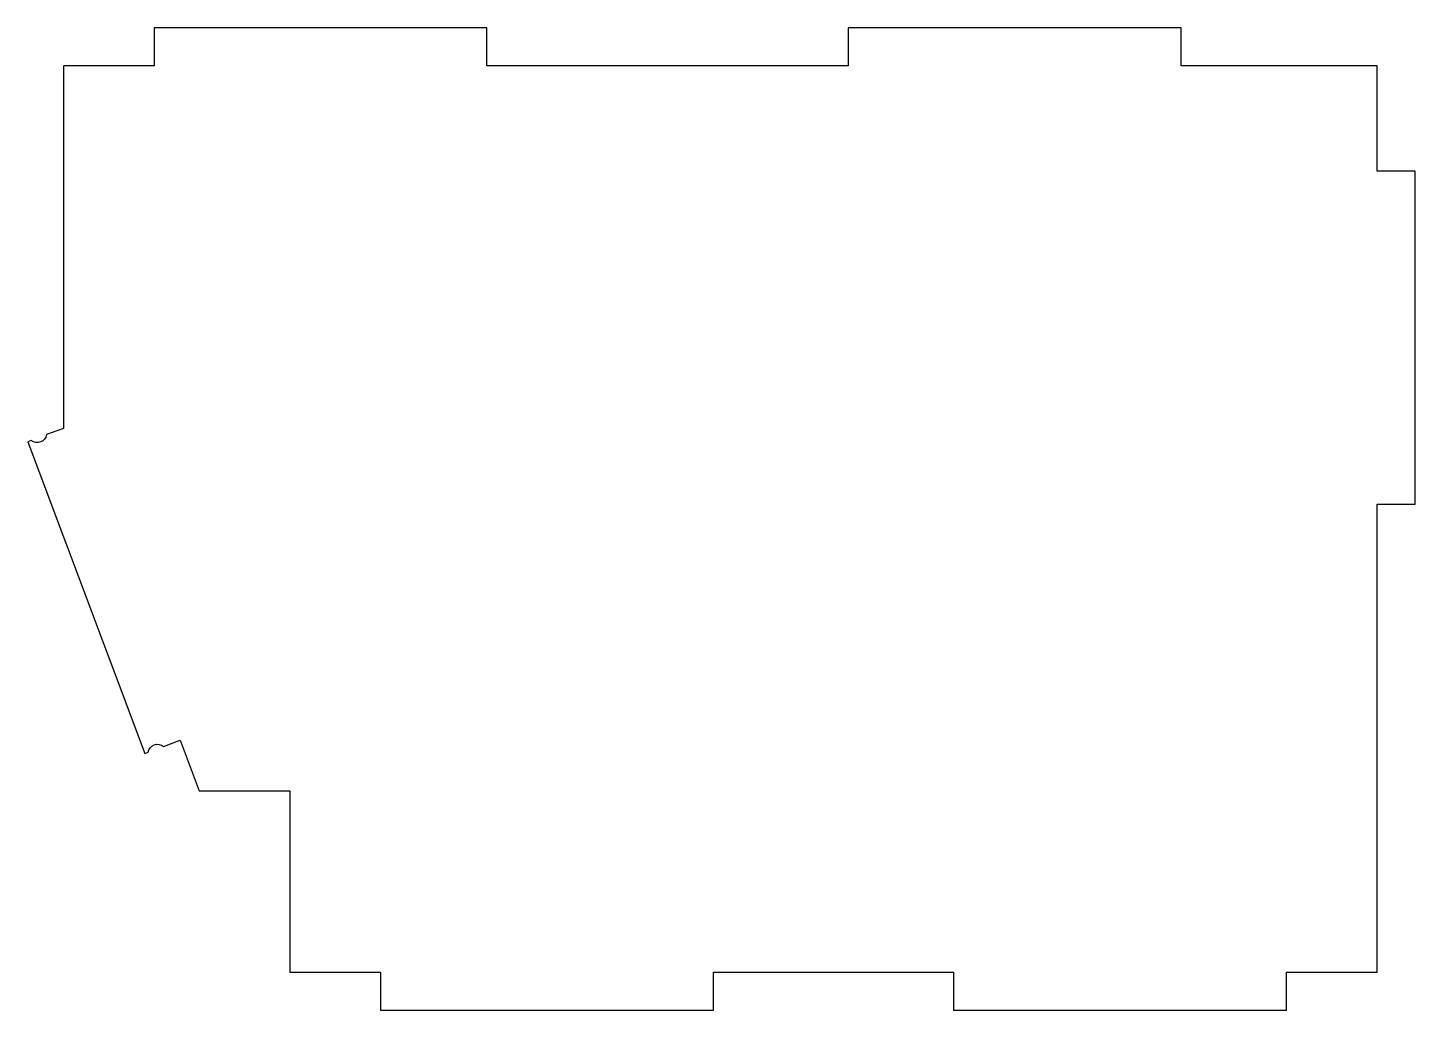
# Model space of a CAD drawing. Header units: millimetres. Extents: x -158 to -12, y -116 to -13.
import ezdxf

# ---------------------------------------------------------------- set-up
doc = ezdxf.new("R2010")
doc.units = ezdxf.units.MM
doc.layers.get('0').update_dxf_attribs({"linetype": 'CONTINUOUS'})

msp = doc.modelspace()

# ---------------------------------------------------------------- linework, layer by layer
msp.add_lwpolyline([(-139.79, -92.98), (-130.27, -92.98), (-130.27, -112.03), (-120.74, -112.03), (-120.74, -116.03), (-85.74, -116.03), (-85.74, -112.03), (-60.49, -112.03), (-60.49, -116.03), (-25.49, -116.03), (-25.49, -112.03), (-15.97, -112.03), (-15.97, -62.86), (-11.97, -62.86), (-11.97, -27.86), (-15.97, -27.86), (-15.97, -16.78), (-36.57, -16.78), (-36.57, -12.78), (-71.57, -12.78), (-71.57, -16.78), (-109.55, -16.78), (-109.55, -12.78), (-144.55, -12.78), (-144.55, -16.78), (-154.08, -16.78), (-154.08, -54.88), (-155.84, -55.54, -0.57735), (-157.46, -56.15), (-157.82, -56.29), (-145.53, -89.06), (-145.18, -88.92, -0.57735), (-143.55, -88.31), (-141.79, -87.65)], format="xyb", close=True)

doc.saveas('drawing.dxf')
